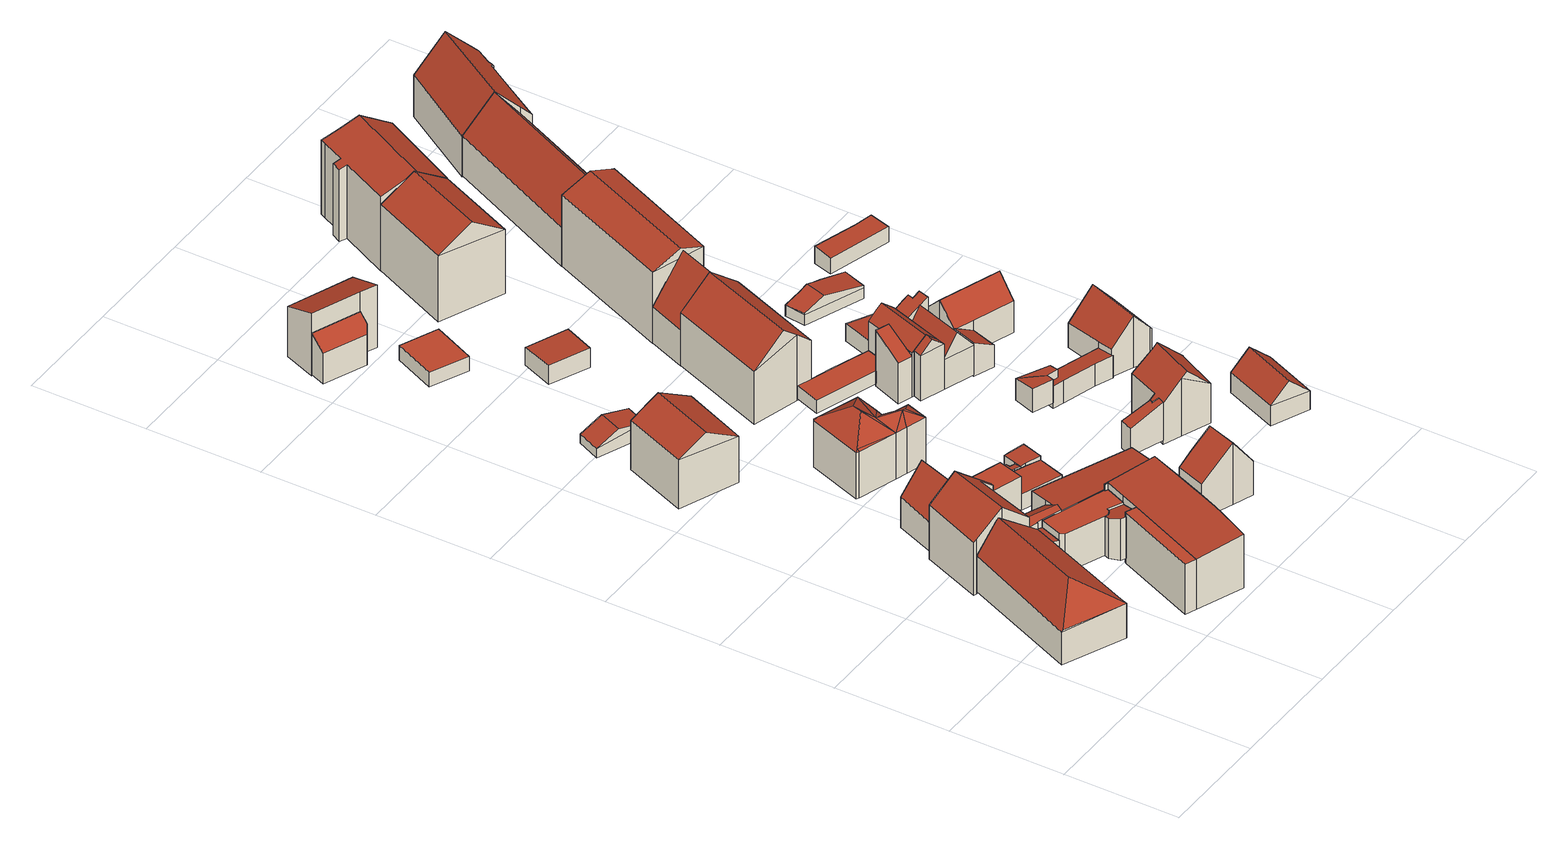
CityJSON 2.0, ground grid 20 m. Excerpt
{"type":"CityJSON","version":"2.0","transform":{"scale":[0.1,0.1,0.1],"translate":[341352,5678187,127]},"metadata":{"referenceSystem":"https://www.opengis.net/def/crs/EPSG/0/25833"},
"CityObjects":{
"building1":{"type":"Building","attributes":{"Dachtyp_tdc":"tdcFreeFormRoof","Gemeindeschluessel":14729160,"Dachneigung":37.14,"QualitaetDacherkennung":86,"Geometrietyp2DReferenz":"3000","function":"31001_9998","roofType":"5000","measuredHeight":11.89},"geometry":[{"type":"MultiSurface","lod":"2","boundaries":[[[0,1,2,3]],[[1,4,5,2]],[[4,6,7,5]],[[6,8,9,7]],[[8,10,11,9]],[[10,0,3,11]],[[1,12,13]],[[10,8,14,12,1,0]],[[12,14,6,4,13]],[[4,1,13]],[[8,6,14]],[[3,2,5,7,9,11]]],"semantics":{"surfaces":[{"type":"WallSurface"},{"type":"RoofSurface"},{"type":"GroundSurface"}],"values":[0,0,0,0,0,0,1,1,1,0,0,2]}}]},
"building2":{"type":"Building","attributes":{"Dachtyp_tdc":"tdcPolyFlatRoof","Gemeindeschluessel":14729160,"Dachneigung":14.35,"QualitaetDacherkennung":61,"Geometrietyp2DReferenz":"3000","function":"31001_9998","roofType":"2100","measuredHeight":6.09},"geometry":[{"type":"MultiSurface","lod":"2","boundaries":[[[15,10,16,17]],[[10,8,18,16]],[[8,19,20,18]],[[19,21,22,20]],[[21,15,17,22]],[[21,19,8,10,15]],[[17,16,18,20,22]]],"semantics":{"surfaces":[{"type":"WallSurface"},{"type":"RoofSurface"},{"type":"GroundSurface"}],"values":[0,0,0,0,0,1,2]}}]},
"building3":{"type":"Building","attributes":{"Dachtyp_tdc":"tdcPolyFlatRoof","Gemeindeschluessel":14729160,"Dachneigung":0,"QualitaetDacherkennung":76,"Geometrietyp2DReferenz":"3000","function":"31001_9998","roofType":"1000","measuredHeight":7.17},"geometry":[{"type":"MultiSurface","lod":"2","boundaries":[[[23,24,25,26]],[[24,27,28,25]],[[27,29,30,28]],[[29,31,32,30]],[[31,33,34,32]],[[33,35,36,34]],[[35,37,38,36]],[[37,39,40,38]],[[39,41,42,40]],[[41,43,44,42]],[[43,23,26,44]],[[43,41,39,37,35,33,31,29,27,24,23]],[[26,25,28,30,32,34,36,38,40,42,44]]],"semantics":{"surfaces":[{"type":"WallSurface"},{"type":"RoofSurface"},{"type":"GroundSurface"}],"values":[0,0,0,0,0,0,0,0,0,0,0,1,2]}}]},
"building4":{"type":"Building","attributes":{"Dachtyp_tdc":"tdcPolyFlatRoof","Gemeindeschluessel":14729160,"Dachneigung":11.58,"QualitaetDacherkennung":47,"Geometrietyp2DReferenz":"3000","function":"31001_9998","roofType":"2100","measuredHeight":7.67},"geometry":[{"type":"MultiSurface","lod":"2","boundaries":[[[45,46,47,48]],[[46,49,50,47]],[[49,51,52,50]],[[51,23,26,52]],[[23,53,44,26]],[[53,54,42,44]],[[54,55,40,42]],[[55,56,38,40]],[[56,57,58,38]],[[57,45,48,58]],[[57,56,55,54,53,23,51,49,46,45]],[[48,47,50,52,26,44,42,40,38,58]]],"semantics":{"surfaces":[{"type":"WallSurface"},{"type":"RoofSurface"},{"type":"GroundSurface"}],"values":[0,0,0,0,0,0,0,0,0,0,1,2]}}]},
"building5":{"type":"Building","attributes":{"Gemeindeschluessel":14729160,"Geometrietyp2DReferenz":"3000","function":"31001_9998","roofType":"9999"},"children":["building5-1","building5-2"]},
"building5-1":{"type":"BuildingPart","attributes":{"Dachtyp_tdc":"tdcPolyFlatRoof","Dachneigung":0,"QualitaetDacherkennung":72,"Geometrietyp2DReferenz":"3000","roofType":"1000","measuredHeight":9.33},"parents":["building5"],"geometry":[{"type":"MultiSurface","lod":"2","boundaries":[[[59,60,61,62]],[[60,63,64,61]],[[63,65,66,64]],[[59,62,67,68]],[[68,65,63,60,59]],[[62,61,64,66,67]],[[68,67,66,65]]],"semantics":{"surfaces":[{"type":"WallSurface"},{"type":"RoofSurface"},{"type":"GroundSurface"},{"type":"ClosureSurface"}],"values":[0,0,0,0,1,2,3]}}]},
"building5-2":{"type":"BuildingPart","attributes":{"Dachtyp_tdc":"tdcPolyFlatRoof","Dachneigung":4.99,"QualitaetDacherkennung":75,"Geometrietyp2DReferenz":"3000","roofType":"2100","measuredHeight":10.06},"parents":["building5"],"geometry":[{"type":"MultiSurface","lod":"2","boundaries":[[[65,69,70,66]],[[69,71,72,70]],[[71,73,74,72]],[[73,75,76,74]],[[75,77,78,76]],[[77,79,80,78]],[[79,81,82,80]],[[81,83,84,82]],[[83,85,86,84]],[[85,87,88,86]],[[87,68,67,88]],[[87,85,83,81,79,77,75,73,71,69,65,68]],[[67,66,70,72,74,76,78,80,82,84,86,88]],[[66,67,68,65]]],"semantics":{"surfaces":[{"type":"WallSurface"},{"type":"RoofSurface"},{"type":"GroundSurface"},{"type":"ClosureSurface"}],"values":[0,0,0,0,0,0,0,0,0,0,0,1,2,3]}}]},
"building6":{"type":"Building","attributes":{"Gemeindeschluessel":14729160,"Geometrietyp2DReferenz":"3000","function":"31001_9998","roofType":"9999"},"children":["building6-1","building6-2"]},
"building6-1":{"type":"BuildingPart","attributes":{"Dachtyp_tdc":"tdcGableRoof","Dachneigung":54.05,"QualitaetDacherkennung":81,"Geometrietyp2DReferenz":"3000","roofType":"3100","measuredHeight":10.56},"parents":["building6"],"geometry":[{"type":"MultiSurface","lod":"2","boundaries":[[[89,90,91,92]],[[90,93,94,91]],[[93,95,96,94]],[[97,98,99,100]],[[98,101,102,99]],[[101,103,104,102]],[[103,105,106,104]],[[105,107,108,106]],[[107,109,110,108]],[[109,89,92,110]],[[105,103,101,98]],[[98,97,95,93,90,89,109,107,105]],[[92,91,94,96,100,99,102,104,106,108,110]],[[97,100,96,95]]],"semantics":{"surfaces":[{"type":"WallSurface"},{"type":"RoofSurface"},{"type":"GroundSurface"},{"type":"ClosureSurface"}],"values":[0,0,0,0,0,0,0,0,0,0,1,1,2,3]}}]},
"building6-2":{"type":"BuildingPart","attributes":{"Dachtyp_tdc":"tdcPolyFlatRoof","Dachneigung":0,"QualitaetDacherkennung":79,"Geometrietyp2DReferenz":"3000","roofType":"1000","measuredHeight":6.13},"parents":["building6"],"geometry":[{"type":"MultiSurface","lod":"2","boundaries":[[[111,112,113,96,95]],[[112,114,115,113]],[[114,116,117,115]],[[116,118,119,117]],[[118,120,121,119]],[[120,122,97,100,121]],[[122,120,118,116,114,112,111]],[[96,113,115,117,119,121,100]],[[95,97,122,111]],[[95,96,100,97]]],"semantics":{"surfaces":[{"type":"WallSurface"},{"type":"RoofSurface"},{"type":"GroundSurface"},{"type":"ClosureSurface"}],"values":[0,0,0,0,0,0,1,2,0,3]}}]},
"building7":{"type":"Building","attributes":{"Dachtyp_tdc":"tdcGableRoof","Gemeindeschluessel":14729160,"Dachneigung":29.89,"QualitaetDacherkennung":66,"Geometrietyp2DReferenz":"3000","function":"31001_9998","roofType":"3100","measuredHeight":12.02},"geometry":[{"type":"MultiSurface","lod":"2","boundaries":[[[123,124,125,126]],[[124,127,128,125]],[[127,129,130,128]],[[129,123,126,130]],[[127,124,131]],[[123,129,132]],[[124,123,132,131]],[[129,127,131,132]],[[126,125,128,130]]],"semantics":{"surfaces":[{"type":"WallSurface"},{"type":"RoofSurface"},{"type":"GroundSurface"}],"values":[0,0,0,0,0,0,1,1,2]}}]},
"building8":{"type":"Building","attributes":{"Gemeindeschluessel":14729160,"Geometrietyp2DReferenz":"3000","function":"31001_9998","roofType":"9999"},"children":["building8-1","building8-2","building8-3"]},
"building8-1":{"type":"BuildingPart","attributes":{"Dachtyp_tdc":"tdcFreeFormRoof","Dachneigung":32.15,"QualitaetDacherkennung":51,"Geometrietyp2DReferenz":"3000","roofType":"5000","measuredHeight":8.47},"parents":["building8"],"geometry":[{"type":"MultiSurface","lod":"2","boundaries":[[[133,134,135,136,137]],[[134,138,139,135]],[[138,140,141,139]],[[140,142,143,141]],[[144,145,146,147]],[[145,148,149,146]],[[150,142,140,138,134,133,151]],[[151,152,148,145,144,150]],[[149,153,136,135,139,141,143,154,147,146]],[[155,152,151]],[[153,149,148,152,155]],[[133,137,155,151]],[[137,136,153,155]],[[154,143,142,150]],[[144,147,154,150]]],"semantics":{"surfaces":[{"type":"WallSurface"},{"type":"RoofSurface"},{"type":"GroundSurface"},{"type":"ClosureSurface"}],"values":[0,0,0,0,0,0,1,1,2,0,3,0,3,3,3]}}]},
"building8-2":{"type":"BuildingPart","attributes":{"Dachtyp_tdc":"tdcPolyFlatRoof","Dachneigung":7.31,"QualitaetDacherkennung":83,"Geometrietyp2DReferenz":"3000","roofType":"2100","measuredHeight":8.02},"parents":["building8"],"geometry":[{"type":"MultiSurface","lod":"2","boundaries":[[[156,157,158,159]],[[157,160,161,158]],[[160,137,136,161]],[[162,163,164,149,148]],[[163,165,166,164]],[[165,156,159,166]],[[165,163,162,152,155,137,160,157,156]],[[159,158,161,136,153,149,164,166]],[[162,148,152]],[[148,149,153,155,152]],[[155,153,136,137]]],"semantics":{"surfaces":[{"type":"WallSurface"},{"type":"RoofSurface"},{"type":"GroundSurface"},{"type":"ClosureSurface"}],"values":[0,0,0,0,0,0,1,2,0,3,3]}}]},
"building8-3":{"type":"BuildingPart","attributes":{"Dachtyp_tdc":"tdcGableRoof","Dachneigung":38.36,"QualitaetDacherkennung":73,"Geometrietyp2DReferenz":"3000","roofType":"3100","measuredHeight":13.9},"parents":["building8"],"geometry":[{"type":"MultiSurface","lod":"2","boundaries":[[[167,168,144,147,169]],[[170,171,172,143,142]],[[171,173,174,172]],[[173,175,176,174]],[[175,177,178,176]],[[177,179,180,178]],[[179,181,182,180]],[[181,183,184,182]],[[183,185,186,184]],[[185,167,169,186]],[[181,179,177,175,173,171]],[[171,170,168,167,185,183,181]],[[169,147,154,143,172,174,176,178,180,182,184,186]],[[170,142,150,144,168]],[[142,143,154,150]],[[150,154,147,144]]],"semantics":{"surfaces":[{"type":"WallSurface"},{"type":"RoofSurface"},{"type":"GroundSurface"},{"type":"ClosureSurface"}],"values":[0,0,0,0,0,0,0,0,0,0,1,1,2,0,3,3]}}]},
"building9":{"type":"Building","attributes":{"Dachtyp_tdc":"tdcPolyFlatRoof","Gemeindeschluessel":14729160,"Dachneigung":8.23,"QualitaetDacherkennung":50,"Geometrietyp2DReferenz":"3000","function":"31001_9998","roofType":"2100","measuredHeight":3.18},"geometry":[{"type":"MultiSurface","lod":"2","boundaries":[[[187,188,189,190]],[[188,191,192,189]],[[191,193,194,192]],[[193,195,196,194]],[[195,197,198,196]],[[197,187,190,198]],[[197,195,193,191,188,187]],[[190,189,192,194,196,198]]],"semantics":{"surfaces":[{"type":"WallSurface"},{"type":"RoofSurface"},{"type":"GroundSurface"}],"values":[0,0,0,0,0,0,1,2]}}]},
"building10":{"type":"Building","attributes":{"Dachtyp_tdc":"tdcGableRoof","Gemeindeschluessel":14729160,"Dachneigung":10.67,"QualitaetDacherkennung":11,"Geometrietyp2DReferenz":"3000","function":"31001_9998","roofType":"3100","measuredHeight":3.61},"geometry":[{"type":"MultiSurface","lod":"2","boundaries":[[[199,200,201,202]],[[200,203,204,201]],[[203,205,206,204]],[[205,199,202,206]],[[203,200,207]],[[199,205,208]],[[200,199,208,207]],[[205,203,207,208]],[[202,201,204,206]]],"semantics":{"surfaces":[{"type":"WallSurface"},{"type":"RoofSurface"},{"type":"GroundSurface"}],"values":[0,0,0,0,0,0,1,1,2]}}]},
"building11":{"type":"Building","attributes":{"Dachtyp_tdc":"tdcFreeFormRoof","Gemeindeschluessel":14729160,"Dachneigung":39.79,"QualitaetDacherkennung":17,"Geometrietyp2DReferenz":"3000","function":"31001_9998","roofType":"5000","measuredHeight":5.88},"geometry":[{"type":"MultiSurface","lod":"2","boundaries":[[[209,210,211,212]],[[210,213,214,211]],[[213,215,216,214]],[[215,217,218,216]],[[217,219,220,218]],[[219,221,222,220]],[[221,209,212,222]],[[223,224,225,221,219]],[[226,223,219,217]],[[226,217,215]],[[213,210,224,223,226,215]],[[225,224,210,209]],[[225,209,221]],[[212,211,214,216,218,220,222]]],"semantics":{"surfaces":[{"type":"WallSurface"},{"type":"RoofSurface"},{"type":"GroundSurface"}],"values":[0,0,0,0,0,0,0,1,1,0,1,1,1,2]}}]},
"building12":{"type":"Building","attributes":{"Dachtyp_tdc":"tdcFreeFormRoof","Gemeindeschluessel":14729160,"Dachneigung":34.47,"QualitaetDacherkennung":38,"Geometrietyp2DReferenz":"3000","function":"31001_9998","roofType":"5000","measuredHeight":11.59},"geometry":[{"type":"MultiSurface","lod":"2","boundaries":[[[227,228,229,230]],[[228,231,232,229]],[[231,233,234,232]],[[233,235,236,234]],[[235,237,238,236]],[[237,239,240,238]],[[239,241,242,240]],[[241,243,244,242]],[[243,245,246,244]],[[245,247,248,246]],[[247,249,250,248]],[[249,251,252,250]],[[251,227,230,252]],[[253,251,249]],[[254,253,249,247]],[[255,254,247,245]],[[256,255,245,243]],[[241,256,243]],[[239,256,241]],[[257,256,239]],[[256,257,258]],[[259,257,239,237]],[[259,237,235]],[[260,258,257,259,235,233]],[[260,233,231]],[[254,251,253]],[[255,251,254]],[[255,227,251]],[[255,228,227]],[[256,228,255]],[[258,228,256]],[[260,228,258]],[[228,260,231]],[[230,229,232,234,236,238,240,242,244,246,248,250,252]]],"semantics":{"surfaces":[{"type":"WallSurface"},{"type":"RoofSurface"},{"type":"GroundSurface"}],"values":[0,0,0,0,0,0,0,0,0,0,0,0,0,1,1,1,1,1,1,1,1,1,1,1,1,1,1,1,1,1,1,1,1,2]}}]},
"building13":{"type":"Building","attributes":{"Dachtyp_tdc":"tdcPolyFlatRoof","Gemeindeschluessel":14729160,"Dachneigung":3.46,"QualitaetDacherkennung":77,"Geometrietyp2DReferenz":"3000","function":"31001_9998","roofType":"2100","measuredHeight":3.3},"geometry":[{"type":"MultiSurface","lod":"2","boundaries":[[[261,262,263,264]],[[262,265,266,263]],[[265,267,268,266]],[[267,269,270,268]],[[269,271,272,270]],[[271,273,274,272]],[[273,275,276,274]],[[275,277,278,276]],[[277,261,264,278]],[[277,275,273,271,269,267,265,262,261]],[[264,263,266,268,270,272,274,276,278]]],"semantics":{"surfaces":[{"type":"WallSurface"},{"type":"RoofSurface"},{"type":"GroundSurface"}],"values":[0,0,0,0,0,0,0,0,0,1,2]}}]},
"building14":{"type":"Building","attributes":{"Dachtyp_tdc":"tdcPolyFlatRoof","Gemeindeschluessel":14729160,"Dachneigung":9.49,"QualitaetDacherkennung":68,"Geometrietyp2DReferenz":"3000","function":"31001_9998","roofType":"2100","measuredHeight":3.47},"geometry":[{"type":"MultiSurface","lod":"2","boundaries":[[[279,280,281,282]],[[280,283,284,281]],[[283,285,286,284]],[[285,287,288,286]],[[287,289,290,288]],[[289,291,292,290]],[[291,279,282,292]],[[291,289,287,285,283,280,279]],[[282,281,284,286,288,290,292]]],"semantics":{"surfaces":[{"type":"WallSurface"},{"type":"RoofSurface"},{"type":"GroundSurface"}],"values":[0,0,0,0,0,0,0,1,2]}}]},
"building15":{"type":"Building","attributes":{"Dachtyp_tdc":"tdcPolyFlatRoof","Gemeindeschluessel":14729160,"Dachneigung":14.55,"QualitaetDacherkennung":43,"Geometrietyp2DReferenz":"3000","function":"31001_9998","roofType":"2100","measuredHeight":2.91},"geometry":[{"type":"MultiSurface","lod":"2","boundaries":[[[293,294,158,295]],[[294,296,159,158]],[[296,297,298,159]],[[297,299,300,298]],[[299,293,295,300]],[[299,297,296,294,293]],[[295,158,159,298,300]]],"semantics":{"surfaces":[{"type":"WallSurface"},{"type":"RoofSurface"},{"type":"GroundSurface"}],"values":[0,0,0,0,0,1,2]}}]},
"building16":{"type":"Building","attributes":{"Dachtyp_tdc":"tdcPolyFlatRoof","Gemeindeschluessel":14729160,"Dachneigung":34.8,"QualitaetDacherkennung":58,"Geometrietyp2DReferenz":"3000","function":"31001_9998","roofType":"2100","measuredHeight":7.69},"geometry":[{"type":"MultiSurface","lod":"2","boundaries":[[[301,302,303,304]],[[302,305,306,303]],[[305,307,308,306]],[[307,309,310,308]],[[309,301,304,310]],[[309,307,305,302,301]],[[304,303,306,308,310]]],"semantics":{"surfaces":[{"type":"WallSurface"},{"type":"RoofSurface"},{"type":"GroundSurface"}],"values":[0,0,0,0,0,1,2]}}]},
"building17":{"type":"Building","attributes":{"Dachtyp_tdc":"tdcPolyFlatRoof","Gemeindeschluessel":14729160,"Dachneigung":5.88,"QualitaetDacherkennung":63,"Geometrietyp2DReferenz":"3000","function":"31001_9998","roofType":"2100","measuredHeight":3.98},"geometry":[{"type":"MultiSurface","lod":"2","boundaries":[[[311,280,272,274]],[[280,312,313,272]],[[312,314,315,313]],[[314,316,317,315]],[[316,318,319,317]],[[318,320,276,319]],[[320,311,274,276]],[[320,318,316,314,312,280,311]],[[274,272,313,315,317,319,276]]],"semantics":{"surfaces":[{"type":"WallSurface"},{"type":"RoofSurface"},{"type":"GroundSurface"}],"values":[0,0,0,0,0,0,0,1,2]}}]},
"building18":{"type":"Building","attributes":{"Dachtyp_tdc":"tdcPolyFlatRoof","Gemeindeschluessel":14729160,"Dachneigung":20.9,"QualitaetDacherkennung":49,"Geometrietyp2DReferenz":"3000","function":"31001_9998","roofType":"2100","measuredHeight":11.55},"geometry":[{"type":"MultiSurface","lod":"2","boundaries":[[[321,322,323,324]],[[322,325,326,323]],[[325,327,328,326]],[[327,329,330,328]],[[329,321,324,330]],[[329,327,325,322,321]],[[324,323,326,328,330]]],"semantics":{"surfaces":[{"type":"WallSurface"},{"type":"RoofSurface"},{"type":"GroundSurface"}],"values":[0,0,0,0,0,1,2]}}]},
"building19":{"type":"Building","attributes":{"Dachtyp_tdc":"tdcPolyFlatRoof","Gemeindeschluessel":14729160,"Dachneigung":0,"QualitaetDacherkennung":70,"Geometrietyp2DReferenz":"3000","function":"31001_9998","roofType":"1000","measuredHeight":2.74},"geometry":[{"type":"MultiSurface","lod":"2","boundaries":[[[331,332,333,334]],[[332,335,336,333]],[[335,337,338,336]],[[337,331,334,338]],[[337,335,332,331]],[[334,333,336,338]]],"semantics":{"surfaces":[{"type":"WallSurface"},{"type":"RoofSurface"},{"type":"GroundSurface"}],"values":[0,0,0,0,1,2]}}]},
"building20":{"type":"Building","attributes":{"Dachtyp_tdc":"tdcGableRoof","Gemeindeschluessel":14729160,"Dachneigung":40.71,"QualitaetDacherkennung":64,"Geometrietyp2DReferenz":"3000","function":"31001_9998","roofType":"3100","measuredHeight":11.45},"geometry":[{"type":"MultiSurface","lod":"2","boundaries":[[[339,340,341,342]],[[340,343,344,341]],[[343,345,346,344]],[[345,347,348,346]],[[347,349,350,348]],[[349,351,352,350]],[[351,339,342,352]],[[347,345,343,340]],[[340,339,351,349,347]],[[342,341,344,346,348,350,352]]],"semantics":{"surfaces":[{"type":"WallSurface"},{"type":"RoofSurface"},{"type":"GroundSurface"}],"values":[0,0,0,0,0,0,0,1,1,2]}}]},
"building21":{"type":"Building","attributes":{"Dachtyp_tdc":"tdcPolyFlatRoof","Gemeindeschluessel":14729160,"Dachneigung":3.12,"QualitaetDacherkennung":85,"Geometrietyp2DReferenz":"3000","function":"31001_9998","roofType":"2100","measuredHeight":3.65},"geometry":[{"type":"MultiSurface","lod":"2","boundaries":[[[353,354,355,356]],[[354,357,358,355]],[[357,359,360,358]],[[359,353,356,360]],[[359,357,354,353]],[[356,355,358,360]]],"semantics":{"surfaces":[{"type":"WallSurface"},{"type":"RoofSurface"},{"type":"GroundSurface"}],"values":[0,0,0,0,1,2]}}]},
"building22":{"type":"Building","attributes":{"Dachtyp_tdc":"tdcFreeFormRoof","Gemeindeschluessel":14729160,"Dachneigung":39.08,"QualitaetDacherkennung":81,"Geometrietyp2DReferenz":"3000","function":"31001_9998","roofType":"5000","measuredHeight":14.39},"geometry":[{"type":"MultiSurface","lod":"2","boundaries":[[[361,362,363,364]],[[362,365,366,363]],[[365,367,368,366]],[[367,369,370,368]],[[369,371,372,370]],[[371,361,364,372]],[[371,369,373,374,362,361]],[[374,373,367,365]],[[369,367,373]],[[365,362,374]],[[364,363,366,368,370,372]]],"semantics":{"surfaces":[{"type":"WallSurface"},{"type":"RoofSurface"},{"type":"GroundSurface"}],"values":[0,0,0,0,0,0,1,1,0,0,2]}}]},
"building23":{"type":"Building","attributes":{"Dachtyp_tdc":"tdcPolyFlatRoof","Gemeindeschluessel":14729160,"Dachneigung":19.56,"QualitaetDacherkennung":19,"Geometrietyp2DReferenz":"3000","function":"31001_9998","roofType":"2100","measuredHeight":7.15},"geometry":[{"type":"MultiSurface","lod":"2","boundaries":[[[375,376,377,378]],[[376,379,380,377]],[[379,381,382,380]],[[381,383,384,382]],[[383,385,386,384]],[[385,375,378,386]],[[385,383,381,379,376,375]],[[378,377,380,382,384,386]]],"semantics":{"surfaces":[{"type":"WallSurface"},{"type":"RoofSurface"},{"type":"GroundSurface"}],"values":[0,0,0,0,0,0,1,2]}}]},
"building24":{"type":"Building","attributes":{"Dachtyp_tdc":"tdcPolyFlatRoof","Gemeindeschluessel":14729160,"Dachneigung":0,"QualitaetDacherkennung":45,"Geometrietyp2DReferenz":"3000","function":"31001_9998","roofType":"1000","measuredHeight":2.4},"geometry":[{"type":"MultiSurface","lod":"2","boundaries":[[[387,388,389,390]],[[388,391,392,389]],[[391,393,394,392]],[[393,395,396,394]],[[395,397,398,396]],[[397,399,400,398]],[[399,387,390,400]],[[399,397,395,393,391,388,387]],[[390,389,392,394,396,398,400]]],"semantics":{"surfaces":[{"type":"WallSurface"},{"type":"RoofSurface"},{"type":"GroundSurface"}],"values":[0,0,0,0,0,0,0,1,2]}}]},
"building25":{"type":"Building","attributes":{"Gemeindeschluessel":14729160,"Geometrietyp2DReferenz":"3000","function":"31001_9998","roofType":"9999"},"children":["building25-1","building25-2"]},
"building25-1":{"type":"BuildingPart","attributes":{"Dachtyp_tdc":"tdcPolyFlatRoof","Dachneigung":4.79,"QualitaetDacherkennung":32,"Geometrietyp2DReferenz":"3000","roofType":"2100","measuredHeight":4.32},"parents":["building25"],"geometry":[{"type":"MultiSurface","lod":"2","boundaries":[[[401,402,403,404]],[[401,405,406,402]],[[405,407,408,406]],[[405,401,404,409,407]],[[408,403,402,406]],[[404,403,408,407,409]]],"semantics":{"surfaces":[{"type":"WallSurface"},{"type":"RoofSurface"},{"type":"GroundSurface"},{"type":"ClosureSurface"}],"values":[0,0,0,1,2,3]}}]},
"building25-2":{"type":"BuildingPart","attributes":{"Dachtyp_tdc":"tdcPolyFlatRoof","Dachneigung":5.17,"QualitaetDacherkennung":61,"Geometrietyp2DReferenz":"3000","roofType":"2100","measuredHeight":4.45},"parents":["building25"],"geometry":[{"type":"MultiSurface","lod":"2","boundaries":[[[410,404,403,411]],[[412,413,408,407]],[[412,410,411,413]],[[412,407,409,404,410]],[[411,403,408,413]],[[408,403,404,409,407]]],"semantics":{"surfaces":[{"type":"WallSurface"},{"type":"RoofSurface"},{"type":"GroundSurface"},{"type":"ClosureSurface"}],"values":[0,0,0,1,2,3]}}]},
"building26":{"type":"Building","attributes":{"Dachtyp_tdc":"tdcGableRoof","Gemeindeschluessel":14729160,"Dachneigung":52.68,"QualitaetDacherkennung":62,"Geometrietyp2DReferenz":"3000","function":"31001_9998","roofType":"3100","measuredHeight":14.43},"geometry":[{"type":"MultiSurface","lod":"2","boundaries":[[[414,415,416,417]],[[415,418,419,416]],[[418,420,421,419]],[[420,422,423,421]],[[422,424,425,423]],[[424,426,427,425]],[[426,428,429,427]],[[428,414,417,429]],[[424,422,420,418]],[[418,415,414,428,426,424]],[[417,416,419,421,423,425,427,429]]],"semantics":{"surfaces":[{"type":"WallSurface"},{"type":"RoofSurface"},{"type":"GroundSurface"}],"values":[0,0,0,0,0,0,0,0,1,1,2]}}]},
"building27":{"type":"Building","attributes":{"Gemeindeschluessel":14729160,"Geometrietyp2DReferenz":"3000","function":"31001_9998","roofType":"9999"},"children":["building27-1","building27-2","building27-3","building27-4"]},
"building27-1":{"type":"BuildingPart","attributes":{"Dachtyp_tdc":"tdcGableRoof","Dachneigung":41.53,"QualitaetDacherkennung":72,"Geometrietyp2DReferenz":"3000","roofType":"3100","measuredHeight":10.37},"parents":["building27"],"geometry":[{"type":"MultiSurface","lod":"2","boundaries":[[[430,431,432,433,434]],[[430,435,436,431]],[[435,437,438,439,436]],[[435,440,441,442,437]],[[441,440,430,434]],[[430,440,435]],[[439,432,431,436]],[[433,432,439,438]],[[433,438,437,434]],[[442,441,434]],[[434,437,442]]],"semantics":{"surfaces":[{"type":"WallSurface"},{"type":"RoofSurface"},{"type":"GroundSurface"},{"type":"ClosureSurface"}],"values":[0,0,0,1,1,0,2,3,3,0,3]}}]},
"building27-2":{"type":"BuildingPart","attributes":{"Dachtyp_tdc":"tdcGableRoof","Dachneigung":40.8,"QualitaetDacherkennung":75,"Geometrietyp2DReferenz":"3000","roofType":"3100","measuredHeight":10.35},"parents":["building27"],"geometry":[{"type":"MultiSurface","lod":"2","boundaries":[[[443,444,445]],[[443,433,432,444]],[[438,446,447,448,439]],[[449,450,451,452]],[[450,453,454,451]],[[453,455,456,457,454]],[[458,459,442,434,460]],[[449,446,461,442,459,462,450]],[[450,462,453]],[[453,462,459,458,455]],[[438,437,461,446]],[[446,449,463]],[[455,458,460,443]],[[443,460,434,433]],[[444,432,439,448,452,451,454,457]],[[439,432,433,438]],[[463,447,446]],[[452,448,447,463,449]],[[445,456,455,443]],[[445,444,457,456]],[[461,437,442]],[[433,434,437,438]],[[434,442,437]]],"semantics":{"surfaces":[{"type":"WallSurface"},{"type":"RoofSurface"},{"type":"GroundSurface"},{"type":"ClosureSurface"}],"values":[0,0,0,0,0,0,1,1,0,0,0,0,0,0,2,3,0,3,0,3,0,3,3]}}]},
"building27-3":{"type":"BuildingPart","attributes":{"Dachtyp_tdc":"tdcPolyFlatRoof","Dachneigung":28.05,"QualitaetDacherkennung":48,"Geometrietyp2DReferenz":"3000","roofType":"2100","measuredHeight":10.4},"parents":["building27"],"geometry":[{"type":"MultiSurface","lod":"2","boundaries":[[[447,464,465,448]],[[464,466,467,465]],[[466,468,449,452,467]],[[466,464,447,463,468]],[[452,448,465,467]],[[463,449,468]],[[447,448,452,449,463]]],"semantics":{"surfaces":[{"type":"WallSurface"},{"type":"RoofSurface"},{"type":"GroundSurface"},{"type":"ClosureSurface"}],"values":[0,0,0,1,2,0,3]}}]},
"building27-4":{"type":"BuildingPart","attributes":{"Dachtyp_tdc":"tdcPolyFlatRoof","Dachneigung":27.61,"QualitaetDacherkennung":27,"Geometrietyp2DReferenz":"3000","roofType":"2100","measuredHeight":9.97},"parents":["building27"],"geometry":[{"type":"MultiSurface","lod":"2","boundaries":[[[456,469,470,457]],[[469,471,472,470]],[[471,473,474,472]],[[473,475,476,474]],[[475,477,478,476]],[[477,445,444,478]],[[477,475,473,471,469,456,445]],[[444,457,470,472,474,476,478]],[[457,444,445,456]]],"semantics":{"surfaces":[{"type":"WallSurface"},{"type":"RoofSurface"},{"type":"GroundSurface"},{"type":"ClosureSurface"}],"values":[0,0,0,0,0,0,1,2,3]}}]},
"building28":{"type":"Building","attributes":{"Dachtyp_tdc":"tdcFreeFormRoof","Gemeindeschluessel":14729160,"Dachneigung":42.43,"QualitaetDacherkennung":76,"Geometrietyp2DReferenz":"3000","function":"31001_9998","roofType":"5000","measuredHeight":11.48},"geometry":[{"type":"MultiSurface","lod":"2","boundaries":[[[479,480,481,482]],[[480,483,484,481]],[[483,485,486,484]],[[485,487,488,486]],[[487,489,490,488]],[[489,491,492,490]],[[491,493,494,492]],[[493,495,496,494]],[[495,497,498,496]],[[497,499,500,498]],[[499,501,502,500]],[[501,479,482,502]],[[495,493,503,504,497]],[[504,503,491,489,487,485,483,480,479,501,499]],[[499,497,504]],[[493,491,503]],[[482,481,484,486,488,490,492,494,496,498,500,502]]],"semantics":{"surfaces":[{"type":"WallSurface"},{"type":"RoofSurface"},{"type":"GroundSurface"}],"values":[0,0,0,0,0,0,0,0,0,0,0,0,1,1,0,0,2]}}]},
"building29":{"type":"Building","attributes":{"Dachtyp_tdc":"tdcGableRoof","Gemeindeschluessel":14729160,"Dachneigung":50.56,"QualitaetDacherkennung":60,"Geometrietyp2DReferenz":"3000","function":"31001_9998","roofType":"3100","measuredHeight":9.47},"geometry":[{"type":"MultiSurface","lod":"2","boundaries":[[[505,506,431,507]],[[506,508,444,431]],[[508,509,478,444]],[[509,510,511,478]],[[510,505,507,511]],[[510,512,513,514,515]],[[516,514,513,517]],[[508,517,513,512,509]],[[506,516,517,508]],[[505,515,514,516,506]],[[510,515,505]],[[509,512,510]],[[507,431,444,478,511]]],"semantics":{"surfaces":[{"type":"WallSurface"},{"type":"RoofSurface"},{"type":"GroundSurface"}],"values":[0,0,0,0,0,1,1,0,0,0,0,0,2]}}]},
"building30":{"type":"Building","attributes":{"Dachtyp_tdc":"tdcGableRoof","Gemeindeschluessel":14729160,"Dachneigung":33.9,"QualitaetDacherkennung":62,"Geometrietyp2DReferenz":"3000","function":"31001_9998","roofType":"3100","measuredHeight":15.86},"geometry":[{"type":"MultiSurface","lod":"2","boundaries":[[[518,519,520,521]],[[519,522,523,520]],[[522,524,525,523]],[[524,518,521,525]],[[522,519,526]],[[518,524,527]],[[519,518,527,526]],[[524,522,526,527]],[[521,520,523,525]]],"semantics":{"surfaces":[{"type":"WallSurface"},{"type":"RoofSurface"},{"type":"GroundSurface"}],"values":[0,0,0,0,0,0,1,1,2]}}]},
"building31":{"type":"Building","attributes":{"Dachtyp_tdc":"tdcPolyFlatRoof","Gemeindeschluessel":14729160,"Dachneigung":7.75,"QualitaetDacherkennung":74,"Geometrietyp2DReferenz":"3000","function":"31001_9998","roofType":"2100","measuredHeight":3.2},"geometry":[{"type":"MultiSurface","lod":"2","boundaries":[[[528,529,530,531]],[[529,532,533,530]],[[532,534,535,533]],[[534,536,537,535]],[[536,538,539,537]],[[538,528,531,539]],[[538,536,534,532,529,528]],[[531,530,533,535,537,539]]],"semantics":{"surfaces":[{"type":"WallSurface"},{"type":"RoofSurface"},{"type":"GroundSurface"}],"values":[0,0,0,0,0,0,1,2]}}]},
"building32":{"type":"Building","attributes":{"Dachtyp_tdc":"tdcPolyFlatRoof","Gemeindeschluessel":14729160,"Dachneigung":0,"QualitaetDacherkennung":0,"Geometrietyp2DReferenz":"3000","BezugspunktDach":"2000","function":"31001_9998","measuredHeight":3},"geometry":[{"type":"MultiSurface","lod":"2","boundaries":[[[540,541,542,543]],[[543,542,476,544]],[[542,541,474,476]],[[541,540,472,474]],[[540,543,544,472]],[[544,476,474,472]]],"semantics":{"surfaces":[{"type":"RoofSurface"},{"type":"WallSurface"},{"type":"GroundSurface"}],"values":[0,1,1,1,1,2]}}]},
"building33":{"type":"Building","attributes":{"Dachtyp_tdc":"tdcPolyFlatRoof","Gemeindeschluessel":14729160,"Dachneigung":0,"QualitaetDacherkennung":62,"Geometrietyp2DReferenz":"3000","function":"31001_9998","roofType":"1000","measuredHeight":5.13},"geometry":[{"type":"MultiSurface","lod":"2","boundaries":[[[545,546,547,548]],[[546,549,550,547]],[[549,551,552,550]],[[551,553,554,552]],[[553,545,548,554]],[[553,551,549,546,545]],[[548,547,550,552,554]]],"semantics":{"surfaces":[{"type":"WallSurface"},{"type":"RoofSurface"},{"type":"GroundSurface"}],"values":[0,0,0,0,0,1,2]}}]},
"building34":{"type":"Building","attributes":{"Dachtyp_tdc":"tdcPolyFlatRoof","Gemeindeschluessel":14729160,"Dachneigung":5.08,"QualitaetDacherkennung":79,"Geometrietyp2DReferenz":"3000","function":"31001_9998","roofType":"2100","measuredHeight":2.31},"geometry":[{"type":"MultiSurface","lod":"2","boundaries":[[[555,556,557,558]],[[556,559,560,557]],[[559,561,562,560]],[[561,563,564,562]],[[563,565,566,564]],[[565,555,558,566]],[[565,563,561,559,556,555]],[[558,557,560,562,564,566]]],"semantics":{"surfaces":[{"type":"WallSurface"},{"type":"RoofSurface"},{"type":"GroundSurface"}],"values":[0,0,0,0,0,0,1,2]}}]},
"building35":{"type":"Building","attributes":{"Dachtyp_tdc":"tdcFreeFormRoof","Gemeindeschluessel":14729160,"Dachneigung":17.78,"QualitaetDacherkennung":49,"Geometrietyp2DReferenz":"3000","function":"31001_9998","roofType":"5000","measuredHeight":14.97},"geometry":[{"type":"MultiSurface","lod":"2","boundaries":[[[567,568,569,570]],[[568,571,572,569]],[[571,573,574,572]],[[573,575,576,574]],[[575,567,570,576]],[[577,578,573,571]],[[567,575,578,577,568]],[[575,573,578]],[[571,568,577]],[[570,569,572,574,576]]],"semantics":{"surfaces":[{"type":"WallSurface"},{"type":"RoofSurface"},{"type":"GroundSurface"}],"values":[0,0,0,0,0,1,1,0,0,2]}}]},
"building36":{"type":"Building","attributes":{"Gemeindeschluessel":14729160,"Geometrietyp2DReferenz":"3000","function":"31001_9998","roofType":"9999"},"children":["building36-1","building36-2"]},
"building36-1":{"type":"BuildingPart","attributes":{"Dachtyp_tdc":"tdcGableRoof","Dachneigung":49.06,"QualitaetDacherkennung":74,"Geometrietyp2DReferenz":"3000","roofType":"3100","measuredHeight":9.6},"parents":["building36"],"geometry":[{"type":"MultiSurface","lod":"2","boundaries":[[[579,580,581]],[[579,582,583,580]],[[582,584,585,583]],[[584,586,587,585]],[[586,588,589,587]],[[588,590,591,589]],[[590,592,593,591]],[[592,594,595,593]],[[594,596,595]],[[592,590,588,586,584]],[[584,582,579,594,592]],[[580,583,585,587,589,591,593,595]],[[579,581,596,594]],[[581,580,595,596]]],"semantics":{"surfaces":[{"type":"WallSurface"},{"type":"RoofSurface"},{"type":"GroundSurface"},{"type":"ClosureSurface"}],"values":[0,0,0,0,0,0,0,0,0,1,1,2,0,3]}}]},
"building36-2":{"type":"BuildingPart","attributes":{"Dachtyp_tdc":"tdcPolyFlatRoof","Dachneigung":8.48,"QualitaetDacherkennung":60,"Geometrietyp2DReferenz":"3000","roofType":"2100","measuredHeight":4.12},"parents":["building36"],"geometry":[{"type":"MultiSurface","lod":"2","boundaries":[[[596,597,598,595]],[[597,599,600,598]],[[599,601,602,600]],[[601,603,604,602]],[[603,605,606,604]],[[605,607,608,606]],[[607,609,610,608]],[[609,581,580,610]],[[609,607,605,603,601,599,597,596,581]],[[580,595,598,600,602,604,606,608,610]],[[595,580,581,596]]],"semantics":{"surfaces":[{"type":"WallSurface"},{"type":"RoofSurface"},{"type":"GroundSurface"},{"type":"ClosureSurface"}],"values":[0,0,0,0,0,0,0,0,1,2,3]}}]},
"building37":{"type":"Building","attributes":{"Dachtyp_tdc":"tdcGableRoof","Gemeindeschluessel":14729160,"Dachneigung":42.74,"QualitaetDacherkennung":89,"Geometrietyp2DReferenz":"3000","function":"31001_9998","roofType":"3100","measuredHeight":6.89},"geometry":[{"type":"MultiSurface","lod":"2","boundaries":[[[611,612,613,614]],[[612,615,616,613]],[[615,617,618,616]],[[617,611,614,618]],[[615,612,619]],[[611,617,620]],[[612,611,620,619]],[[617,615,619,620]],[[614,613,616,618]]],"semantics":{"surfaces":[{"type":"WallSurface"},{"type":"RoofSurface"},{"type":"GroundSurface"}],"values":[0,0,0,0,0,0,1,1,2]}}]},
"building38":{"type":"Building","attributes":{"Gemeindeschluessel":14729160,"Geometrietyp2DReferenz":"3000","function":"31001_9998","roofType":"9999"},"children":["building38-1","building38-2"]},
"building38-1":{"type":"BuildingPart","attributes":{"Dachtyp_tdc":"tdcPolyFlatRoof","Dachneigung":30.16,"QualitaetDacherkennung":74,"Geometrietyp2DReferenz":"3000","roofType":"2100","measuredHeight":6.21},"parents":["building38"],"geometry":[{"type":"MultiSurface","lod":"2","boundaries":[[[621,622,623,624]],[[622,625,626,627,623]],[[628,621,624,629]],[[628,630,625,622,621]],[[624,623,627,629]],[[630,626,625]],[[628,629,627,626,630]]],"semantics":{"surfaces":[{"type":"WallSurface"},{"type":"RoofSurface"},{"type":"GroundSurface"},{"type":"ClosureSurface"}],"values":[0,0,0,1,2,0,3]}}]},
"building38-2":{"type":"BuildingPart","attributes":{"Dachtyp_tdc":"tdcGableRoof","Dachneigung":45.67,"QualitaetDacherkennung":71,"Geometrietyp2DReferenz":"3000","roofType":"3100","measuredHeight":9.43},"parents":["building38"],"geometry":[{"type":"MultiSurface","lod":"2","boundaries":[[[626,631,632,627]],[[631,633,564,632]],[[633,634,635,564]],[[634,636,637,635]],[[636,638,639,637]],[[638,640,641,639]],[[640,642,643,641]],[[642,644,628,629,643]],[[640,638,636,634,633,631]],[[631,626,630,644,642,640]],[[627,632,564,635,637,639,641,643,629]],[[630,628,644]],[[626,627,629,628,630]]],"semantics":{"surfaces":[{"type":"WallSurface"},{"type":"RoofSurface"},{"type":"GroundSurface"},{"type":"ClosureSurface"}],"values":[0,0,0,0,0,0,0,0,1,1,2,0,3]}}]},
"building39":{"type":"Building","attributes":{"Dachtyp_tdc":"tdcGableRoof","Gemeindeschluessel":14729160,"Dachneigung":12.41,"QualitaetDacherkennung":17,"Geometrietyp2DReferenz":"3000","function":"31001_9998","roofType":"3100","measuredHeight":3.95},"geometry":[{"type":"MultiSurface","lod":"2","boundaries":[[[645,646,647,648]],[[646,649,650,647]],[[649,651,652,650]],[[651,653,654,652]],[[653,655,656,654]],[[655,657,658,656]],[[657,645,648,658]],[[659,660,661,662,645]],[[663,664,665,661,660,666]],[[653,663,666,655]],[[655,666,660,659,657]],[[649,665,664,651]],[[646,662,661,665,649]],[[651,664,663,653]],[[645,662,646]],[[657,659,645]],[[648,647,650,652,654,656,658]]],"semantics":{"surfaces":[{"type":"WallSurface"},{"type":"RoofSurface"},{"type":"GroundSurface"}],"values":[0,0,0,0,0,0,0,1,1,0,0,0,0,0,0,0,2]}}]},
"building40":{"type":"Building","attributes":{"Dachtyp_tdc":"tdcGableRoof","Gemeindeschluessel":14729160,"Dachneigung":17.25,"QualitaetDacherkennung":71,"Geometrietyp2DReferenz":"3000","function":"31001_9998","roofType":"3100","measuredHeight":15.74},"geometry":[{"type":"MultiSurface","lod":"2","boundaries":[[[667,668,669,670]],[[668,671,672,669]],[[671,673,674,672]],[[673,675,676,674]],[[675,677,678,676]],[[677,679,680,678]],[[679,681,682,680]],[[681,683,684,682]],[[683,685,686,684]],[[685,687,688,686]],[[687,689,690,688]],[[689,691,692,690]],[[691,667,670,692]],[[687,685,683,681]],[[681,679,677,675,673,671,668,667,691,689,687]],[[670,669,672,674,676,678,680,682,684,686,688,690,692]]],"semantics":{"surfaces":[{"type":"WallSurface"},{"type":"RoofSurface"},{"type":"GroundSurface"}],"values":[0,0,0,0,0,0,0,0,0,0,0,0,0,1,1,2]}}]},
"building41":{"type":"Building","attributes":{"Dachtyp_tdc":"tdcGableRoof","Gemeindeschluessel":14729160,"Dachneigung":50.8,"QualitaetDacherkennung":83,"Geometrietyp2DReferenz":"3000","function":"31001_9998","roofType":"3100","measuredHeight":13.83},"geometry":[{"type":"MultiSurface","lod":"2","boundaries":[[[693,694,695,696]],[[694,697,698,695]],[[697,699,700,698]],[[699,701,702,700]],[[701,703,704,702]],[[703,705,706,704]],[[705,707,708,706]],[[707,693,696,708]],[[703,701,699,697,694,693]],[[693,707,705,703]],[[696,695,698,700,702,704,706,708]]],"semantics":{"surfaces":[{"type":"WallSurface"},{"type":"RoofSurface"},{"type":"GroundSurface"}],"values":[0,0,0,0,0,0,0,0,1,1,2]}}]},
"building42":{"type":"Building","attributes":{"Dachtyp_tdc":"tdcPolyFlatRoof","Gemeindeschluessel":14729160,"Dachneigung":4.41,"QualitaetDacherkennung":60,"Geometrietyp2DReferenz":"3000","function":"31001_9998","roofType":"2100","measuredHeight":3.21},"geometry":[{"type":"MultiSurface","lod":"2","boundaries":[[[709,710,711,712]],[[710,713,714,711]],[[713,715,716,714]],[[715,717,718,716]],[[717,709,712,718]],[[717,715,713,710,709]],[[712,711,714,716,718]]],"semantics":{"surfaces":[{"type":"WallSurface"},{"type":"RoofSurface"},{"type":"GroundSurface"}],"values":[0,0,0,0,0,1,2]}}]},
"building43":{"type":"Building","attributes":{"Dachtyp_tdc":"tdcGableRoof","Gemeindeschluessel":14729160,"Dachneigung":45.06,"QualitaetDacherkennung":74,"Geometrietyp2DReferenz":"3000","function":"31001_9998","roofType":"3100","measuredHeight":13.89},"geometry":[{"type":"MultiSurface","lod":"2","boundaries":[[[719,720,721,722]],[[720,723,724,721]],[[723,725,726,724]],[[725,727,728,726]],[[727,729,730,728]],[[729,731,732,730]],[[731,733,734,732]],[[733,735,736,734]],[[735,737,738,736]],[[737,739,740,738]],[[739,741,742,740]],[[741,743,744,742]],[[743,745,746,744]],[[745,747,748,746]],[[747,719,722,748]],[[743,741,739,737]],[[737,735,733,731,729,727,725,723,720,719,747,745,743]],[[722,721,724,726,728,730,732,734,736,738,740,742,744,746,748]]],"semantics":{"surfaces":[{"type":"WallSurface"},{"type":"RoofSurface"},{"type":"GroundSurface"}],"values":[0,0,0,0,0,0,0,0,0,0,0,0,0,0,0,1,1,2]}}]}
},
"vertices":[
[121,101,90],[116,88,90],[116,88,26],[121,101,26],[9,134,86],[9,134,26],[95,336,92],[95,336,26],[200,295,90],[200,295,26],[186,260,90],[186,260,26],[64,156,145],[11,133,90],[132,322,145],
[197,256,87],[186,260,29],[197,256,29],[200,295,29],[201,297,90],[201,297,29],[211,294,87],[211,294,29],
[268,221,100],[201,248,100],[201,248,28],[268,221,28],[197,256,100],[197,256,28],[211,294,100],[211,294,28],[323,256,100],[323,256,28],[322,254,100],[322,254,28],[327,252,100],[327,252,28],[312,216,100],[312,216,28],[286,228,100],[286,228,28],[283,222,100],[283,222,28],[275,219,100],[275,219,28],
[280,193,104],[278,190,105],[278,190,28],[280,193,28],[270,194,105],[270,194,28],[265,212,102],[265,212,28],[275,219,99],[283,222,98],[286,228,97],[312,216,97],[299,185,104],[299,185,28],
[218,49,112],[278,190,112],[278,190,19],[218,49,19],[280,193,112],[280,193,19],[299,185,112],[299,185,19],[237,42,19],[237,42,112],
[312,216,112],[312,216,19],[327,252,112],[327,252,19],[322,254,111],[322,254,19],[323,256,111],[323,256,19],[411,223,119],[411,223,19],[390,171,120],[390,171,19],[368,117,120],[368,117,19],[353,81,120],[353,81,19],[346,66,120],[346,66,19],[319,10,119],[319,10,19],
[245,482,73],[237,457,72],[237,457,31],[245,482,31],[227,460,87],[227,460,31],[225,454,87],[225,454,31],[213,415,84],[177,426,136],[177,426,31],[213,415,31],[135,440,84],[135,440,31],[163,511,88],[163,511,31],[202,499,136],[202,499,31],[235,490,89],[235,490,31],[246,486,73],[246,486,31],
[225,454,92],[253,445,92],[253,445,31],[308,428,92],[308,428,31],[295,383,92],[295,383,31],[243,400,92],[243,400,31],[245,405,92],[245,405,31],[213,415,92],
[32,816,118],[77,928,118],[77,928,27],[32,816,27],[180,887,113],[180,887,27],[134,775,113],[134,775,27],[124,909,147],[78,797,147],
[245,282,103],[211,294,102],[211,294,21],[245,282,21],[245,282,101],[201,297,102],[201,297,21],[200,295,102],[200,295,21],[185,301,101],[185,301,21],[195,331,96],[208,341,87],[208,341,21],[195,331,21],[260,320,87],[260,320,21],[189,316,106],[249,292,106],[253,302,99],[249,292,21],[189,316,21],[249,292,100],
[417,221,100],[411,223,100],[411,223,21],[417,221,21],[323,256,101],[323,256,21],[260,320,96],[273,351,92],[273,351,21],[442,282,92],[442,282,21],
[219,408,123],[195,331,121],[219,408,21],[185,301,120],[139,319,160],[139,319,21],[95,336,123],[95,336,21],[90,338,118],[90,338,21],[131,441,121],[131,441,21],[135,440,125],[135,440,21],[178,426,160],[178,426,21],[245,405,102],[245,405,21],[243,400,102],[243,400,21],
[225,454,64],[227,460,64],[227,460,33],[225,454,33],[237,457,63],[237,457,33],[245,482,63],[245,482,33],[263,476,60],[263,476,33],[253,445,60],[253,445,33],
[74,985,44],[92,1025,44],[92,1025,27],[74,985,27],[172,991,54],[172,991,27],[155,952,54],[155,952,27],[128,1010,63],[111,970,63],
[368,117,68],[390,171,68],[390,171,20],[368,117,20],[410,163,68],[410,163,20],[418,160,68],[418,160,20],[411,140,68],[411,140,20],[405,143,68],[405,143,20],[393,108,68],[393,108,20],[398,156,77],[397,155,78],[384,121,79],[415,150,76],
[282,575,114],[263,581,114],[263,581,29],[282,575,29],[194,603,114],[194,603,29],[190,605,114],[190,605,29],[223,700,114],[223,700,29],[227,703,114],[227,703,29],[308,676,114],[308,676,29],[294,635,114],[294,635,29],[290,623,114],[290,623,29],[308,611,114],[308,611,29],[331,603,114],[331,603,29],[319,566,114],[319,566,29],[318,564,114],[318,564,29],[316,568,117],[304,590,129],[299,592,129],[257,612,133],[252,649,144],[247,633,144],[229,696,119],[196,607,117],
[295,383,59],[308,428,61],[308,428,29],[295,383,29],[311,427,61],[311,427,29],[312,430,62],[312,430,29],[336,420,62],[336,420,29],[346,416,62],[346,416,29],[354,413,62],[354,413,29],[379,402,61],[379,402,29],[367,357,59],[367,357,29],
[349,428,63],[346,416,65],[346,416,30],[349,428,30],[336,420,65],[336,420,30],[312,430,65],[312,430,30],[318,447,62],[318,447,30],[342,439,62],[342,439,30],[340,431,63],[340,431,30],
[390,171,50],[411,223,50],[390,171,21],[417,221,48],[431,215,44],[431,215,21],[410,163,44],[410,163,21],
[10,1422,87],[21,1449,107],[21,1449,30],[10,1422,30],[104,1416,107],[104,1416,30],[97,1400,95],[97,1400,30],[84,1392,87],[84,1392,30],
[354,413,66],[349,428,65],[349,428,29],[356,451,65],[356,451,29],[364,448,66],[364,448,29],[390,438,69],[390,438,29],[379,402,69],
[155,1461,120],[132,1404,143],[132,1404,27],[155,1461,27],[104,1416,143],[104,1416,27],[21,1449,143],[21,1449,27],[43,1505,120],[43,1505,27],
[186,1331,56],[153,1257,56],[153,1257,29],[186,1331,29],[88,1286,56],[88,1286,29],[121,1359,56],[121,1359,29],
[476,198,101],[506,186,129],[506,186,15],[476,198,15],[541,171,79],[541,171,15],[524,122,78],[524,122,15],[489,135,129],[489,135,15],[434,155,79],[434,155,15],[452,206,79],[452,206,15],
[285,1167,58],[259,1112,61],[259,1112,25],[285,1167,25],[191,1142,61],[191,1142,25],[213,1197,58],[213,1197,25],
[376,800,125],[351,809,148],[351,809,26],[376,800,26],[268,832,123],[268,832,26],[333,1001,123],[333,1001,26],[441,969,125],[441,969,26],[438,960,125],[438,960,26],[389,985,170],[325,816,170],
[508,325,67],[517,347,67],[517,347,17],[508,325,17],[563,326,85],[563,326,17],[560,320,85],[560,320,17],[570,315,88],[570,315,17],[565,304,88],[565,304,17],
[336,765,54],[351,809,54],[351,809,30],[336,765,30],[376,800,54],[376,800,30],[413,788,54],[413,788,30],[480,765,54],[480,765,30],[466,721,54],[466,721,30],[443,729,54],[443,729,30],
[580,511,64],[580,511,23],[527,538,23],[527,538,63],[575,494,66],[575,494,23],[555,500,66],[555,500,23],[543,516,65],
[514,500,67],[514,500,23],[550,487,67],[550,487,23],
[443,974,94],[441,969,94],[441,969,25],[443,974,25],[390,984,169],[390,984,25],[333,1001,91],[333,1001,25],[359,1066,92],[359,1066,25],[415,1048,169],[415,1048,25],[452,1035,113],[452,1035,25],[464,1031,95],[464,1031,25],
[490,639,110],[490,639,26],[494,652,26],[494,652,108],[494,652,110],[447,653,110],[447,653,26],[452,668,110],[452,668,108],[452,668,26],[468,646,130],[473,660,130],[472,660,130],
[517,722,108],[517,722,26],[517,722,104],[449,669,108],[449,669,101],[449,669,26],[466,721,108],[480,765,108],[480,765,26],[466,721,26],[495,760,108],[495,760,26],[526,750,108],[526,750,104],[526,750,26],[526,750,110],[504,757,130],[517,722,110],[452,668,111],[495,760,122],[453,682,108],
[423,678,101],[423,678,26],[443,729,130],[443,729,26],[466,721,130],
[545,745,114],[545,745,26],[554,742,119],[554,742,26],[551,732,119],[551,732,26],[563,728,126],[563,728,26],[557,709,126],[557,709,26],
[570,315,85],[560,320,75],[560,320,10],[570,315,10],[563,326,75],[563,326,10],[566,332,75],[566,332,10],[578,327,87],[578,327,10],[603,383,85],[603,383,10],[637,366,119],[637,366,10],[682,343,84],[682,343,10],[680,340,84],[680,340,10],[646,272,84],[646,272,10],[597,292,116],[597,292,10],[565,304,85],[565,304,10],[643,363,125],[606,288,125],
[543,621,80],[490,639,80],[543,621,26],[517,722,80],[557,709,80],[573,704,80],[573,704,26],[557,709,100],[541,714,120],[513,631,120],[543,621,82],[490,639,83],[517,722,81],
[236,1363,146],[298,1502,146],[298,1502,24],[236,1363,24],[409,1455,142],[409,1455,24],[348,1316,142],[348,1316,24],[354,1478,182],[293,1339,182],
[495,760,54],[518,828,54],[518,828,22],[495,760,22],[567,811,47],[567,811,22],[559,787,47],[559,787,22],[545,745,47],[545,745,22],[526,750,50],[526,750,22],
[554,742,56],[551,732,56],[563,728,56],[567,738,56],[567,738,26],
[557,709,76],[563,728,76],[563,728,25],[557,709,25],[567,738,76],[567,738,25],[583,733,76],[583,733,25],[573,704,76],[573,704,25],
[554,742,46],[545,745,46],[545,745,23],[554,742,23],[559,787,46],[559,787,23],[595,774,43],[595,774,23],[583,733,43],[583,733,23],[567,738,44],[567,738,23],
[544,1248,157],[452,1035,157],[452,1035,24],[544,1248,24],[359,1066,156],[359,1066,24],[449,1280,156],[449,1280,24],[540,1250,158],[540,1250,24],[411,1049,174],[501,1263,174],
[670,483,62],[670,483,13],[670,483,50],[689,547,58],[689,547,13],[731,531,109],[731,531,13],[766,518,66],[766,518,13],[728,426,71],[728,426,13],[725,427,75],[725,427,13],[698,439,109],[698,439,13],[661,454,64],[661,454,13],[661,454,54],
[660,451,55],[660,451,13],[629,463,54],[629,463,13],[570,481,54],[570,481,13],[550,487,54],[550,487,13],[555,500,52],[555,500,13],[575,494,52],[575,494,13],[580,511,50],[580,511,13],
[687,193,47],[726,287,47],[726,287,10],[687,193,10],[791,259,45],[791,259,10],[752,165,45],[752,165,10],[757,274,79],[718,180,79],
[579,608,63],[543,621,85],[543,621,23],[579,608,23],[559,665,84],[559,665,81],[559,665,23],[594,653,63],[594,653,23],[565,663,81],
[570,697,117],[570,697,23],[583,733,77],[681,699,78],[681,699,23],[689,696,77],[689,696,23],[685,681,93],[685,681,23],[677,659,117],[677,659,23],[666,628,81],[666,628,23],[594,653,81],
[525,938,40],[551,928,40],[551,928,20],[525,938,20],[577,921,40],[577,921,20],[589,918,40],[589,918,20],[638,904,40],[638,904,20],[622,862,40],[622,862,20],[520,901,40],[520,901,20],[520,901,42],[554,888,59],[564,925,59],[551,928,53],[638,904,42],[589,918,54],[577,921,56],[622,862,44],
[327,1592,156],[335,1608,156],[335,1608,23],[327,1592,23],[347,1602,160],[347,1602,23],[365,1640,160],[365,1640,23],[370,1650,160],[370,1650,23],[382,1644,164],[382,1644,23],[399,1635,170],[399,1635,23],[429,1621,180],[429,1621,23],[481,1596,142],[481,1596,23],[409,1455,143],[409,1455,23],[357,1476,180],[357,1476,23],[298,1502,160],[298,1502,23],[339,1586,160],[339,1586,23],
[604,1495,161],[640,1471,107],[640,1471,23],[604,1495,23],[620,1426,107],[620,1426,23],[544,1256,106],[544,1256,23],[540,1250,106],[540,1250,23],[499,1264,161],[499,1264,23],[449,1280,96],[449,1280,23],[560,1523,97],[560,1523,23],
[647,935,49],[657,969,52],[657,969,20],[647,935,20],[734,946,52],[734,946,20],[766,939,52],[766,939,20],[759,904,49],[759,904,20],
[743,1608,102],[729,1583,102],[729,1583,21],[743,1608,21],[734,1580,96],[734,1580,21],[731,1575,96],[731,1575,21],[726,1578,101],[726,1578,21],[697,1531,101],[697,1531,21],[660,1470,101],[660,1470,21],[656,1461,100],[656,1461,21],[640,1471,119],[640,1471,21],[606,1494,160],[606,1494,21],[560,1523,96],[560,1523,21],[647,1662,98],[647,1662,21],[693,1636,160],[693,1636,21],[731,1615,117],[731,1615,21],[742,1609,104],[742,1609,21]
]}
